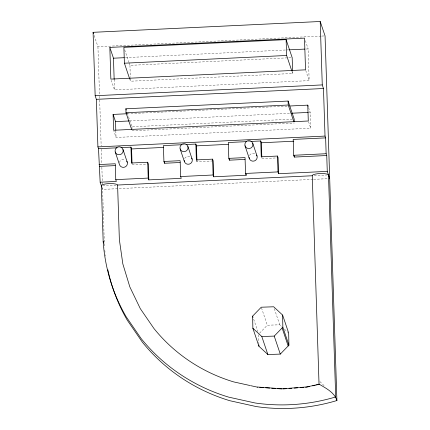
<?xml version="1.0" encoding="UTF-8"?>
<svg xmlns="http://www.w3.org/2000/svg" width="430" height="430" viewBox="0 0 430 430"><rect width="100%" height="100%" fill="white"/><g stroke="black" fill="none" stroke-linecap="round" stroke-linejoin="round"><path stroke-width="0.32" stroke-dasharray="2.15 1.61" d="M259.602 333.169L267.315 325.22L279.737 324.79L282.091 326.967M94.143 35.448L97.938 46.725L321.033 36.093M321.704 36.066L325.053 35.905M125.506 57.631L288.734 49.853M306.128 49.025L308.133 48.929L309.165 80.636L114.493 89.913L111.289 80.378M129.107 62.871L129.946 65.355L288.148 57.819M288.815 57.787L292.169 57.631M129.623 78.728L130.462 81.211L292.685 73.482L292.62 71.504M127.151 113.746L287.702 106.097M129.575 120.948L290.126 113.3M308.858 112.407L310.197 112.343L310.713 128.199L116.041 137.471L113.821 130.87M127.344 113.133L131.94 126.791L292.158 119.158M132.069 130.752L294.297 123.023M182.61 144.69L184.594 144.593M248.158 141.567L250.147 141.475M132.085 164.803L148.307 164.034M196.569 160.514L196.972 161.712L213.194 160.938M261.865 158.622L278.086 157.848M102.662 185.744L116.288 185.094M314.206 175.666L326.531 175.08M312.943 179.385L102.576 189.404L102.173 188.206M313.615 179.353L329.02 178.617M284.445 329.149L288.68 333.067M319.877 381.566L325.15 386.688M305.354 40.667L308.133 48.929M305.741 70.472L309.165 80.636M308.579 107.543L310.197 112.343M292.056 71.622L292.685 73.482M308.487 121.593L310.713 128.199M274.302 308.643L279.737 324.79M261.467 307.832L267.315 325.22M253.678 319.205L257.86 331.621M124.721 49.837L128.898 62.253M196.929 160.39L196.972 161.712M129.946 65.355L130.333 77.249M130.355 77.911L130.462 81.211M131.94 126.791L132.026 129.43M114.154 79.34L114.493 89.913M115.826 130.865L116.041 137.471M97.938 46.725L99.529 95.627M99.55 96.293L101.163 145.867M101.27 149.215L101.727 163.282M101.862 167.302L102.404 184.045M102.512 187.394L104.382 244.896A182.524 177.482 -18.6 0 0 104.576 247.529M258.709 334.744L258.876 343.694M249.567 155.391A4.069 3.956 -18.6 0 1 255.06 153.677M184.68 158.487A4.069 3.956 -18.6 0 1 190.173 156.773M119.416 162.551A4.069 3.956 -18.6 0 1 125.281 159.863M105.484 256.103A182.524 177.482 -18.6 0 1 105.318 254.786M105.011 252.147A182.524 177.482 -18.6 0 1 104.807 250.169"/><path stroke-width="0.64" d="M316.502 385.006L319.167 384.183C325.859 388.204 334.599 392.499 336.91 400.54A182.524 177.482 -18.6 0 1 256.275 406.576L229.916 400.738A182.524 177.482 -18.6 0 1 142.314 342.097L127.312 320.253A182.524 177.482 -18.6 0 1 107.849 269.814M252.636 316.104L261.257 307.213L273.679 306.784L282.623 315.066L288.68 333.067L288.912 345.209L280.29 354.1L267.868 354.53L258.925 346.247L252.867 328.24L252.636 316.104L253.055 317.345M252.867 328.24L261.811 336.523L274.227 336.093L282.849 327.203L282.623 315.066M319.167 384.183L306.864 386.941L282.161 388.79L257.522 387.032M309.519 386.57L305.649 387.237M312.696 385.861L315.233 385.291M282.988 388.935L286.321 388.682M288.987 388.483L291.653 388.285M294.319 388.086L297.651 387.833M300.317 387.634L303.65 387.387M101.77 187.007L100.152 182.202L98.518 148.694L97.911 146.893L96.363 99.335L95.154 95.734L93.09 32.32L320.205 21.5L325.053 35.905L336.91 400.54M109.827 47.402L304.499 38.125L305.531 69.832L110.859 79.109L109.827 47.402L113.466 58.2L114.154 79.34M292.599 70.843L292.169 57.631L286.111 39.624L123.883 47.354L124.399 63.205L129.623 78.728M113.466 58.2L124.168 57.695M289.401 49.821L304.789 49.09M124.399 63.205L286.627 55.475L291.846 70.998M95.154 95.734L322.269 84.914L323.478 88.516L325.026 136.079L325.634 137.879L326.144 153.73L326.752 155.531L327.268 171.382L329.692 178.584M96.363 99.335L323.478 88.516M131.655 129.511L126.011 112.746L125.882 108.785L288.105 101.055L294.168 119.062L294.254 121.706M126.011 112.746L288.234 105.022L293.878 121.781M289.707 106L307.772 105.14L308.288 120.997L113.617 130.268L113.101 114.418L126.484 113.778M113.101 114.418L115.525 121.62L128.903 120.981M291.465 113.235L308.186 112.44M97.911 146.893L325.026 136.079M98.518 148.694L117.057 147.812M121.029 147.624L130.962 147.151L131.569 148.952L132.042 163.486M181.949 144.722L163.405 145.603L163.921 161.46L164.529 163.26L180.1 162.518M185.921 144.534L195.854 144.061L196.456 145.861L196.929 160.39M246.836 141.631L228.298 142.513L228.814 158.369L229.416 160.17L244.993 159.428M250.808 141.443L260.741 140.97L261.349 142.771L261.822 157.299M325.634 137.879L293.185 139.422L293.701 155.278L294.308 157.079L326.752 155.531M131.569 148.952L163.352 147.436M196.456 145.861L228.239 144.346M261.349 142.771L293.792 141.223M99.034 164.55L115.256 163.776L115.772 179.632L116.374 181.433L100.152 182.202M163.921 161.46L180.143 160.686L180.659 176.542L181.267 178.337L148.823 179.885L148.307 164.034L147.7 162.234L131.478 163.002L130.962 147.151M246.11 173.93L246.153 175.246L213.71 176.794L213.194 160.938L212.592 159.138L196.365 159.912L195.854 144.061M228.814 158.369L245.035 157.595L245.551 173.446L246.153 175.246M327.268 171.382L278.602 173.704L278.086 157.848L277.479 156.047L261.257 156.821L260.741 140.97M293.701 155.278L326.144 153.73M99.636 166.351L115.213 165.609M115.772 179.632L148.216 178.084L148.823 179.885M180.659 176.542L213.103 174.994L213.71 176.794M245.551 173.446L277.995 171.903L278.602 173.704M117.589 185.034L312.255 175.757A8.138 1.822 -1.9 0 1 319.764 173.57A8.138 1.822 -1.9 0 1 328.482 174.983L335.696 396.938A182.524 177.482 -18.6 0 1 255.06 402.974L228.701 397.137A182.524 177.482 -18.6 0 1 141.104 338.501L126.097 316.652A182.524 177.482 -18.6 0 1 103.168 241.294L101.367 185.803A8.138 1.822 -1.9 0 1 108.871 183.615A8.138 1.822 -1.9 0 1 117.589 185.034L119.363 239.671L122.824 263.87L129.838 286.912L140.287 308.622L153.956 328.52A166.206 161.615 -18.6 0 0 233.721 381.91L250.088 385.538M259.715 387.371L263.708 387.656M265.702 387.796L269.691 388.08M271.685 388.225L275.673 388.51M277.667 388.65L281.661 388.935M250.744 385.683L257.721 387.226M307.772 105.14L308.176 106.344M252.786 143.394A4.069 3.956 -18.6 0 1 247.981 148.484A4.069 3.956 -18.6 0 1 245.944 141.938A4.069 3.956 -18.6 0 1 252.786 143.394L257.032 155.993M245.019 145.818L249.26 158.423M282.849 327.203L288.912 345.209M282.107 327.972L288.164 345.978M274.227 336.093L280.29 354.1M261.811 336.523L267.868 354.53M187.899 146.485A4.069 3.956 -18.6 0 1 183.089 151.575A4.069 3.956 -18.6 0 1 181.057 145.028A4.069 3.956 -18.6 0 1 187.899 146.485L192.14 159.089M180.132 148.909L184.373 161.513M125.882 108.785L126.302 110.026M93.09 32.32L93.514 33.572M123.007 149.575A4.069 3.956 -18.6 0 1 118.202 154.666A4.069 3.956 -18.6 0 1 116.165 148.119A4.069 3.956 -18.6 0 1 123.007 149.575L127.253 162.18M115.24 152L119.481 164.604A4.069 3.956 -18.6 0 0 125.039 166.98A4.069 3.956 -18.6 0 0 126.812 161.239M103.168 241.294L103.775 243.095M320.205 21.5L322.269 84.914M312.255 175.757L319.044 384.436M294.265 155.757L294.308 157.079M286.111 39.624L286.627 55.475M288.105 101.055L288.234 105.022M277.479 156.047L277.995 171.903M229.351 158.186L229.416 160.17M212.592 159.138L213.103 174.994M164.464 161.277L164.529 163.26M147.7 162.234L148.216 178.084M115.525 121.62L115.804 130.204M258.903 344.967L258.925 346.247M256.592 155.058A4.069 3.956 -18.6 0 1 254.318 160.987A4.069 3.956 -18.6 0 1 249.088 157.401M191.705 158.149A4.069 3.956 -18.6 0 1 189.431 164.077A4.069 3.956 -18.6 0 1 184.201 160.492"/></g></svg>
